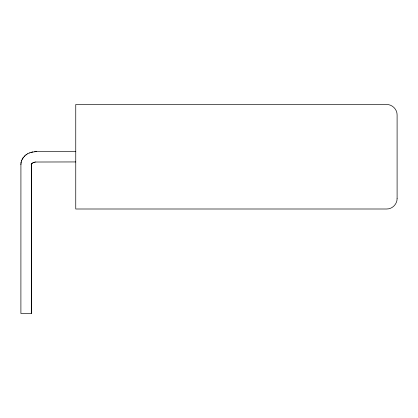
<?xml version="1.0" encoding="UTF-8"?>
<svg xmlns="http://www.w3.org/2000/svg" width="418" height="418" viewBox="0 0 418 418"><rect width="100%" height="100%" fill="white"/><g stroke="black" fill="none" stroke-linecap="round" stroke-linejoin="round"><path stroke-width="0.63" d="M20.9 164.53C20.822 159.942 23.857 155.799 27.813 153.704M31.308 313.505L31.387 163.72L31.188 164.655L31.653 163.647L31.24 164.394L32.776 162.895M21.025 163.151L21.114 162.241M21.443 161.082L21.752 160.246M22.17 159.347L23.455 157.293M31.575 163.898L31.993 163.433M24.401 156.295L24.918 155.778M25.864 154.984L26.402 154.618M27.63 153.782L29.38 152.936M32.594 162.973L33.456 162.56M29.223 152.998L32.844 151.88M33.304 162.623L34.187 162.294M30.948 152.371L36.439 151.525L75.789 151.525M34.067 162.346L34.955 162.1M34.877 162.142L35.755 161.985M34.647 151.645L36.429 151.556M35.713 162.022L75.762 161.938M31.329 164.347L31.329 313.505L20.9 313.505L20.921 163.934M397.1 198.55C397.215 204.136 392.236 209.115 386.65 209L75.752 209L75.752 104.495L386.65 104.495C392.236 104.38 397.215 109.359 397.1 114.95L397.1 198.55"/></g></svg>
